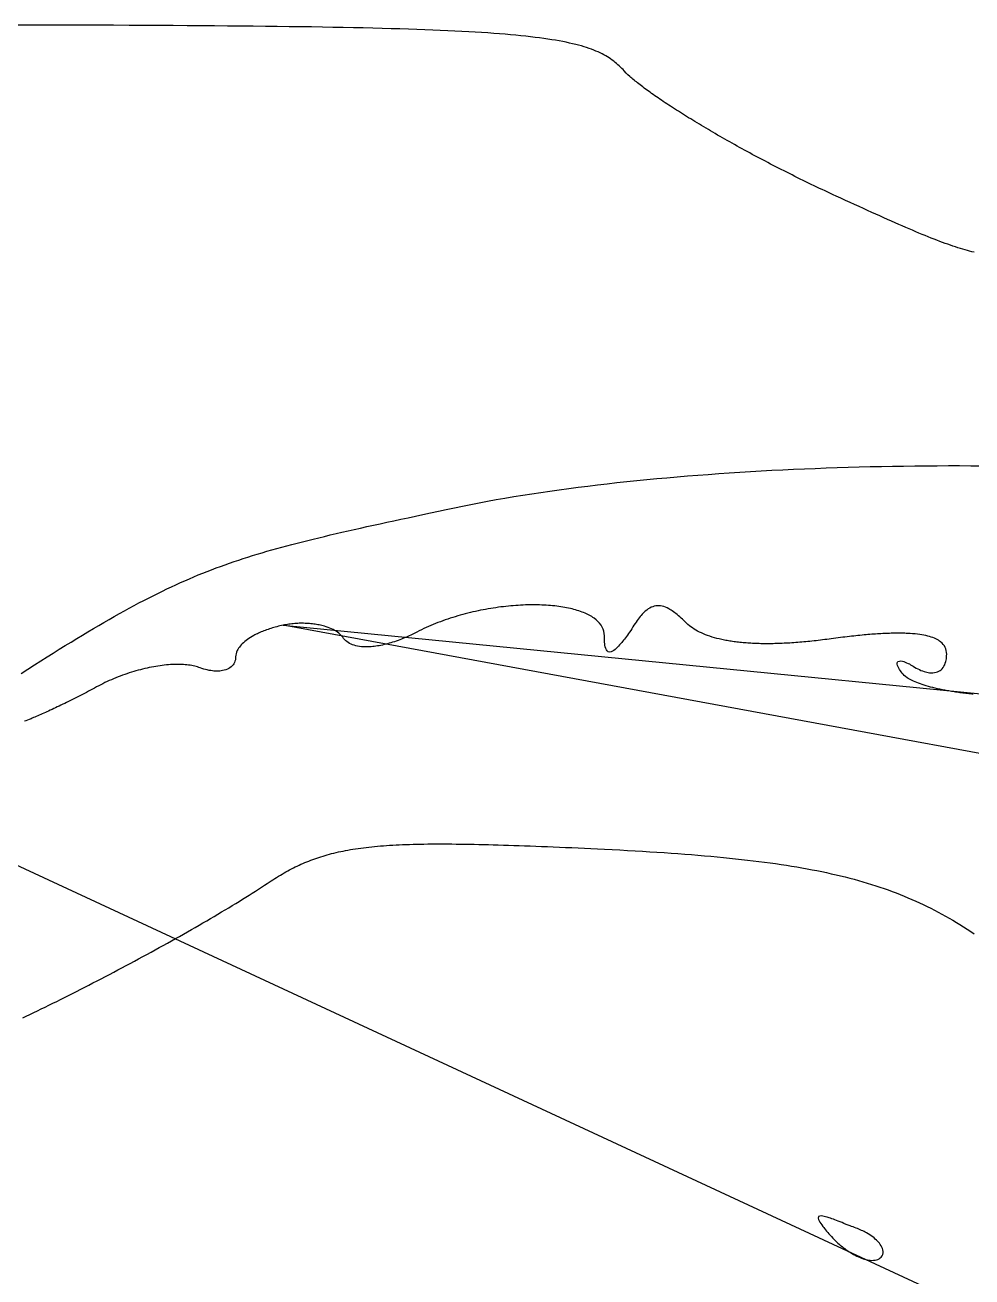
# Model space of a CAD drawing. Header units: metres. Extents: x 0 to 2740, y 0 to 1840.
# Drawn here: x 950 to 1309.6, y 1364.5 to 1839.9 of the extents above; entities that cross this region are included whole.
import ezdxf

# ---------------------------------------------------------------- set-up
doc = ezdxf.new("R2010")
doc.units = ezdxf.units.M

msp = doc.modelspace()

# ---------------------------------------------------------------- linework, layer by layer
for points in [[(1310.379208, 1753.648544), (1309.548111, 1753.853348), (1308.704, 1754.072), (1307.846329, 1754.304572), (1306.974552, 1754.551136), (1306.088123, 1754.811764), (1305.186496, 1755.086528), (1304.269125, 1755.3755), (1303.335464, 1755.678752), (1302.384967, 1755.996356), (1301.417088, 1756.328384), (1300.431281, 1756.674908), (1299.427, 1757.036), (1298.403699, 1757.411732), (1297.360832, 1757.802176), (1296.297853, 1758.207404), (1295.214216, 1758.627488), (1294.109375, 1759.0625), (1292.982784, 1759.512512), (1291.833897, 1759.977596), (1290.662168, 1760.457824), (1289.467051, 1760.953268), (1288.248, 1761.464), (1287.004469, 1761.990092), (1285.735912, 1762.531616), (1284.441783, 1763.088644), (1283.121536, 1763.661248), (1281.774625, 1764.2495), (1280.400504, 1764.853472), (1278.998627, 1765.473236), (1277.568448, 1766.108864), (1276.109421, 1766.760428), (1274.621, 1767.428), (1273.102639, 1768.111652), (1271.553792, 1768.811456), (1269.973913, 1769.527484), (1268.362456, 1770.259808), (1266.718875, 1771.0085), (1265.042624, 1771.773632), (1263.333157, 1772.555276), (1261.589928, 1773.353504), (1259.812391, 1774.168388), (1258, 1775), (1256.950025, 1775.481484), (1255.9002, 1775.965872), (1254.850675, 1776.453068), (1253.8016, 1776.942976), (1252.753125, 1777.4355), (1251.7054, 1777.930544), (1250.658575, 1778.428012), (1249.6128, 1778.927808), (1248.568225, 1779.429836), (1247.525, 1779.934), (1246.483275, 1780.440204), (1245.4432, 1780.948352), (1244.404925, 1781.458348), (1243.3686, 1781.970096), (1242.334375, 1782.4835), (1241.3024, 1782.998464), (1240.272825, 1783.514892), (1239.2458, 1784.032688), (1238.221475, 1784.551756), (1237.2, 1785.072), (1236.181525, 1785.593324), (1235.1662, 1786.115632), (1234.154175, 1786.638828), (1233.1456, 1787.162816), (1232.140625, 1787.6875), (1231.1394, 1788.212784), (1230.142075, 1788.738572), (1229.1488, 1789.264768), (1228.159725, 1789.791276), (1227.175, 1790.318), (1226.194775, 1790.844844), (1225.2192, 1791.371712), (1224.248425, 1791.898508), (1223.2826, 1792.425136), (1222.321875, 1792.9515), (1221.3664, 1793.477504), (1220.416325, 1794.003052), (1219.4718, 1794.528048), (1218.532975, 1795.052396), (1217.6, 1795.576), (1216.673025, 1796.098764), (1215.7522, 1796.620592), (1214.837675, 1797.141388), (1213.9296, 1797.661056), (1213.028125, 1798.1795), (1212.1334, 1798.696624), (1211.245575, 1799.212332), (1210.3648, 1799.726528), (1209.491225, 1800.239116), (1208.625, 1800.75), (1207.766275, 1801.259084), (1206.9152, 1801.766272), (1206.071925, 1802.271468), (1205.2366, 1802.774576), (1204.409375, 1803.2755), (1203.5904, 1803.774144), (1202.779825, 1804.270412), (1201.9778, 1804.764208), (1201.184475, 1805.255436), (1200.4, 1805.744), (1199.624525, 1806.229804), (1198.8582, 1806.712752), (1198.101175, 1807.192748), (1197.3536, 1807.669696), (1196.615625, 1808.1435), (1195.8874, 1808.614064), (1195.169075, 1809.081292), (1194.4608, 1809.545088), (1193.762725, 1810.005356), (1193.075, 1810.462), (1192.397775, 1810.914924), (1191.7312, 1811.364032), (1191.075425, 1811.809228), (1190.4306, 1812.250416), (1189.796875, 1812.6875), (1189.1744, 1813.120384), (1188.563325, 1813.548972), (1187.9638, 1813.973168), (1187.375975, 1814.392876), (1186.8, 1814.808), (1186.236025, 1815.218444), (1185.6842, 1815.624112), (1185.144675, 1816.024908), (1184.6176, 1816.420736), (1184.103125, 1816.8115), (1183.6014, 1817.197104), (1183.112575, 1817.577452), (1182.6368, 1817.952448), (1182.174225, 1818.321996), (1181.725, 1818.686), (1181.289275, 1819.044364), (1180.8672, 1819.396992), (1180.458925, 1819.743788), (1180.0646, 1820.084656), (1179.684375, 1820.4195), (1178.966825, 1821.070732), (1178.307475, 1821.696716), (1177.547058, 1822.505215), (1177.087264, 1823.00092), (1176.619166, 1823.487205), (1176.141312, 1823.96416), (1175.65225, 1824.431875), (1175.150528, 1824.89044), (1174.634694, 1825.339945), (1174.103296, 1825.78048), (1173.554882, 1826.212135), (1172.988, 1826.635), (1172.401198, 1827.049165), (1171.793024, 1827.45472), (1171.162026, 1827.851755), (1170.506752, 1828.24036), (1169.82575, 1828.620625), (1169.117568, 1828.99264), (1168.380754, 1829.356495), (1167.613856, 1829.71228), (1166.815422, 1830.060085), (1165.984, 1830.4), (1165.118138, 1830.732115), (1164.216384, 1831.05652), (1163.277286, 1831.373305), (1162.299392, 1831.68256), (1161.28125, 1831.984375), (1160.221408, 1832.27884), (1159.118414, 1832.566045), (1157.970816, 1832.84608), (1156.777162, 1833.119035), (1155.536, 1833.385), (1154.245878, 1833.644065), (1152.905344, 1833.89632), (1151.512946, 1834.141855), (1150.067232, 1834.38076), (1148.56675, 1834.613125), (1147.010048, 1834.83904), (1145.395674, 1835.058595), (1143.722176, 1835.27188), (1141.988102, 1835.478985), (1140.192, 1835.68), (1138.332418, 1835.875015), (1136.407904, 1836.06412), (1134.417006, 1836.247405), (1132.358272, 1836.42496), (1130.23025, 1836.596875), (1128.031488, 1836.76324), (1125.760534, 1836.924145), (1123.415936, 1837.07968), (1120.996242, 1837.229935), (1118.5, 1837.375), (1115.925758, 1837.514965), (1113.272064, 1837.64992), (1110.537466, 1837.779955), (1107.720512, 1837.90516), (1104.81975, 1838.025625), (1101.833728, 1838.14144), (1098.760994, 1838.252695), (1095.600096, 1838.35948), (1092.349582, 1838.461885), (1089.008, 1838.56), (1085.573898, 1838.653915), (1082.045824, 1838.74372), (1078.422326, 1838.829505), (1074.701952, 1838.91136), (1070.88325, 1838.989375), (1066.964768, 1839.06364), (1062.945054, 1839.134245), (1058.822656, 1839.20128), (1054.596122, 1839.264835), (1050.264, 1839.325), (1045.824838, 1839.381865), (1041.277184, 1839.43552), (1036.619586, 1839.486055), (1031.850592, 1839.53356), (1026.96875, 1839.578125), (1021.972608, 1839.61984), (1016.860714, 1839.658795), (1011.631616, 1839.69508), (1006.283862, 1839.728785), (1000.816, 1839.76), (995.226578, 1839.788815), (989.514144, 1839.81532), (983.677246, 1839.839605), (977.714432, 1839.86176), (971.62425, 1839.881875), (965.405248, 1839.90004), (959.055974, 1839.916345), (952.574976, 1839.93088), (945.960802, 1839.943735)], [(345.171624, 1800.357584), (2120, 976)], [(948.598968, 1593.75132), (951.119047, 1595.367505), (953.590784, 1596.94496), (956.015625, 1598.484375), (958.395016, 1599.98644), (960.730403, 1601.451845), (963.023232, 1602.88128), (965.274949, 1604.275435), (967.487, 1605.635), (969.660831, 1606.960665), (971.797888, 1608.25312), (973.899617, 1609.513055), (975.967464, 1610.74116), (978.002875, 1611.938125), (980.007296, 1613.10464), (981.982173, 1614.241395), (983.928952, 1615.34908), (985.849079, 1616.428385), (987.744, 1617.48), (989.615161, 1618.504615), (991.464008, 1619.50292), (993.291987, 1620.475605), (995.100544, 1621.42336), (996.891125, 1622.346875), (998.665176, 1623.24684), (1000.424143, 1624.123945), (1002.169472, 1624.97888), (1003.902609, 1625.812335), (1005.625, 1626.625), (1007.338091, 1627.417565), (1009.043328, 1628.19072), (1010.742157, 1628.945155), (1012.436024, 1629.68156), (1014.126375, 1630.400625), (1015.814656, 1631.10304), (1017.502313, 1631.789495), (1019.190792, 1632.46068), (1020.881539, 1633.117285), (1022.576, 1633.76), (1024.275621, 1634.389515), (1025.981848, 1635.00652), (1027.696127, 1635.611705), (1029.419904, 1636.20576), (1031.154625, 1636.789375), (1032.901736, 1637.36324), (1034.662683, 1637.928045), (1036.438912, 1638.48448), (1038.231869, 1639.033235), (1040.043, 1639.575), (1041.873751, 1640.110465), (1043.725568, 1640.64032), (1045.599897, 1641.165255), (1047.498184, 1641.68596), (1049.421875, 1642.203125), (1051.372416, 1642.71744), (1053.351253, 1643.229595), (1055.359832, 1643.74028), (1057.399599, 1644.250185), (1059.472, 1644.76), (1061.578481, 1645.270415), (1063.720488, 1645.78212), (1065.899467, 1646.295805), (1068.116864, 1646.81216), (1070.374125, 1647.331875), (1072.672696, 1647.85564), (1075.014023, 1648.384145), (1077.399552, 1648.91808), (1079.830729, 1649.458135), (1082.309, 1650.005), (1084.835811, 1650.559365), (1087.412608, 1651.12192), (1090.040837, 1651.693355), (1092.721944, 1652.27436), (1095.457375, 1652.865625), (1098.248576, 1653.46784), (1101.096993, 1654.081695), (1104.004072, 1654.70788), (1106.971259, 1655.347085), (1110, 1656), (1113.052363, 1656.653401), (1116.148904, 1657.293608), (1119.288801, 1657.920627), (1122.471232, 1658.534464), (1125.695375, 1659.135125), (1128.960408, 1659.722616), (1132.265509, 1660.296943), (1135.609856, 1660.858112), (1138.992627, 1661.406129), (1142.413, 1661.941), (1145.870153, 1662.462731), (1149.363264, 1662.971328), (1152.891511, 1663.466797), (1156.454072, 1663.949144), (1160.050125, 1664.418375), (1163.678848, 1664.874496), (1167.339419, 1665.317513), (1171.031016, 1665.747432), (1174.752817, 1666.164259), (1178.504, 1666.568), (1182.283743, 1666.958661), (1186.091224, 1667.336248), (1189.925621, 1667.700767), (1193.786112, 1668.052224), (1197.671875, 1668.390625), (1201.582088, 1668.715976), (1205.515929, 1669.028283), (1209.472576, 1669.327552), (1213.451207, 1669.613789), (1217.451, 1669.887), (1221.471133, 1670.147191), (1225.510784, 1670.394368), (1229.569131, 1670.628537), (1233.645352, 1670.849704), (1237.738625, 1671.057875), (1241.848128, 1671.253056), (1245.973039, 1671.435253), (1250.112536, 1671.604472), (1254.265797, 1671.760719), (1258.432, 1671.904), (1262.610323, 1672.034321), (1266.799944, 1672.151688), (1271.000041, 1672.256107), (1275.209792, 1672.347584), (1279.428375, 1672.426125), (1283.654968, 1672.491736), (1287.888749, 1672.544423), (1292.128896, 1672.584192), (1296.374587, 1672.611049), (1300.625, 1672.625), (1304.879313, 1672.626051), (1309.136704, 1672.614208), (1313.396351, 1672.589477)], [(1310.091979, 1585.815751), (1309.510976, 1585.874944), (1308.933957, 1585.936033), (1308.361, 1585.999), (1307.792183, 1586.063827), (1307.227584, 1586.130496), (1306.667281, 1586.198989), (1306.111352, 1586.269288), (1305.559875, 1586.341375), (1305.012928, 1586.415232), (1304.470589, 1586.490841), (1303.932936, 1586.568184), (1303.400047, 1586.647243), (1302.872, 1586.728), (1302.348873, 1586.810437), (1301.830744, 1586.894536), (1301.317691, 1586.980279), (1300.809792, 1587.067648), (1300.307125, 1587.156625), (1299.809768, 1587.247192), (1299.317799, 1587.339331), (1298.350337, 1587.528253), (1297.405363, 1587.723247), (1296.483501, 1587.924169), (1295.585375, 1588.130875), (1294.711609, 1588.343221), (1293.862827, 1588.561063), (1293.039653, 1588.784257), (1292.242711, 1589.012659), (1291.472625, 1589.246125), (1290.730019, 1589.484511), (1290.015517, 1589.727673), (1289.329743, 1589.975467), (1288.673321, 1590.227749), (1288.046875, 1590.484375), (1287.451029, 1590.745201), (1286.886407, 1591.010083), (1286.353633, 1591.278877), (1285.853331, 1591.551439), (1285.386125, 1591.827625), (1284.952639, 1592.107291), (1284.367, 1592.533), (1283.860741, 1592.965729), (1283.435968, 1593.404992), (1283.094787, 1593.850303), (1282.768368, 1594.295192), (1282.452, 1594.719875), (1282.087184, 1595.252071), (1281.786112, 1595.745003), (1281.547248, 1596.198287), (1281.333808, 1596.708552), (1281.198592, 1597.237248), (1281.214976, 1597.798144), (1281.488, 1598.228875), (1282.013744, 1598.443336), (1282.586176, 1598.457819), (1283.183848, 1598.362437), (1283.753408, 1598.205952), (1284.253696, 1598.029824), (1284.792, 1597.808), (1285.366784, 1597.540096), (1285.820888, 1597.308697), (1286.294, 1597.051), (1286.785472, 1596.766843), (1287.294656, 1596.456064), (1287.820904, 1596.118501), (1288.417576, 1595.767192), (1289.034625, 1595.444875), (1289.640064, 1595.154688), (1290.233407, 1594.896469), (1290.814168, 1594.670056), (1291.381861, 1594.475287), (1291.936, 1594.312), (1292.476099, 1594.180033), (1293.001672, 1594.079224), (1293.512233, 1594.009411), (1294.168789, 1593.964263), (1294.796641, 1593.973547), (1295.394637, 1594.036879), (1295.961625, 1594.153875), (1296.496453, 1594.324151), (1296.997969, 1594.547323), (1297.465021, 1594.823007), (1297.896457, 1595.150819), (1298.291125, 1595.530375), (1298.647873, 1595.961291), (1298.965549, 1596.443183), (1299.243001, 1596.975667), (1299.479077, 1597.558359), (1299.672625, 1598.190875), (1299.789184, 1598.697728), (1299.880687, 1599.232229), (1299.946648, 1599.794216), (1299.986581, 1600.383527), (1300, 1601), (1299.964792, 1601.7038), (1299.858736, 1602.3752), (1299.681184, 1603.0142), (1299.431488, 1603.6208), (1299.109, 1604.195), (1298.713072, 1604.7368), (1298.243056, 1605.2462), (1297.698304, 1605.7232), (1297.293296, 1606.0232), (1296.854592, 1606.3088), (1296.382, 1606.58), (1295.875328, 1606.8368), (1295.334384, 1607.0792), (1294.758976, 1607.3072), (1294.148912, 1607.5208), (1293.504, 1607.72), (1292.824048, 1607.9048), (1292.108864, 1608.0752), (1291.358256, 1608.2312), (1290.572032, 1608.3728), (1289.75, 1608.5), (1288.891968, 1608.6128), (1287.997744, 1608.7112), (1287.067136, 1608.7952), (1286.099952, 1608.8648), (1285.096, 1608.92), (1284.580176, 1608.9422), (1284.055088, 1608.9608), (1283.520712, 1608.9758), (1282.977024, 1608.9872), (1282.424, 1608.995), (1281.861616, 1608.9992), (1281.289848, 1608.9998), (1280.708672, 1608.9968), (1280.118064, 1608.9902), (1279.518, 1608.98), (1278.908456, 1608.9662), (1278.289408, 1608.9488), (1277.660832, 1608.9278), (1277.022704, 1608.9032), (1276.375, 1608.875), (1275.717696, 1608.8432), (1275.050768, 1608.8078), (1274.374192, 1608.7688), (1273.687944, 1608.7262), (1272.992, 1608.68), (1272.286336, 1608.6302), (1271.570928, 1608.5768), (1270.845752, 1608.5198), (1270.110784, 1608.4592), (1269.366, 1608.395), (1268.611376, 1608.3272), (1267.846888, 1608.2558), (1267.072512, 1608.1808), (1266.288224, 1608.1022), (1265.494, 1608.02), (1264.689816, 1607.9342), (1263.875648, 1607.8448), (1263.051472, 1607.7518), (1262.217264, 1607.6552), (1261.373, 1607.555), (1260.518656, 1607.4512), (1259.654208, 1607.3438), (1258.779632, 1607.2328), (1257.894904, 1607.1182), (1257, 1607), (1256.162404, 1606.8818), (1255.329632, 1606.7672), (1254.501708, 1606.6562), (1253.678656, 1606.5488), (1252.8605, 1606.445), (1252.047264, 1606.3448), (1251.238972, 1606.2482), (1250.435648, 1606.1552), (1249.637316, 1606.0658), (1248.844, 1605.98), (1248.055724, 1605.8978), (1247.272512, 1605.8192), (1246.494388, 1605.7442), (1245.721376, 1605.6728), (1244.9535, 1605.605), (1244.190784, 1605.5408), (1243.433252, 1605.4802), (1242.680928, 1605.4232), (1241.933836, 1605.3698), (1241.192, 1605.32), (1240.455444, 1605.2738), (1239.724192, 1605.2312), (1238.998268, 1605.1922), (1238.277696, 1605.1568), (1237.5625, 1605.125), (1236.852704, 1605.0968), (1236.148332, 1605.0722), (1235.449408, 1605.0512), (1234.755956, 1605.0338), (1234.068, 1605.02), (1233.385564, 1605.0098), (1232.708672, 1605.0032), (1232.037348, 1605.0002), (1231.371616, 1605.0008), (1230.7115, 1605.005), (1230.057024, 1605.0128), (1229.408212, 1605.0242), (1228.765088, 1605.0392), (1228.127676, 1605.0578), (1227.496, 1605.08), (1226.870084, 1605.1058), (1226.249952, 1605.1352), (1225.635628, 1605.1682), (1225.027136, 1605.2048), (1224.4245, 1605.245), (1223.827744, 1605.2888), (1223.236892, 1605.3362), (1222.651968, 1605.3872), (1222.072996, 1605.4418), (1221.5, 1605.5), (1220.933004, 1605.5618), (1220.372032, 1605.6272), (1219.817108, 1605.6962), (1219.268256, 1605.7688), (1218.7255, 1605.845), (1218.188864, 1605.9248), (1217.658372, 1606.0082), (1217.134048, 1606.0952), (1216.615916, 1606.1858), (1216.104, 1606.28), (1215.598324, 1606.3778), (1215.098912, 1606.4792), (1214.605788, 1606.5842), (1213.6385, 1606.805), (1212.696652, 1607.0402), (1211.780436, 1607.2898), (1210.890044, 1607.5538), (1210.025668, 1607.8322), (1209.1875, 1608.125), (1208.375732, 1608.4322), (1207.590556, 1608.7538), (1206.832164, 1609.0898), (1206.100748, 1609.4402), (1205.3965, 1609.805), (1204.719612, 1610.1842), (1204.070276, 1610.5778), (1203.448684, 1610.9858), (1202.855028, 1611.4082), (1202.2895, 1611.845), (1201.752292, 1612.2962), (1201.243596, 1612.7618), (1200.731194, 1613.267297), (1200.200638, 1613.785619), (1199.67925, 1614.282125), (1199.166742, 1614.756671), (1198.662826, 1615.209113), (1198.167214, 1615.639307), (1197.679618, 1616.047109), (1197.19975, 1616.432375), (1196.727322, 1616.794961), (1196.262046, 1617.134723), (1195.803634, 1617.451517), (1195.351798, 1617.745199), (1194.90625, 1618.015625), (1194.466702, 1618.262651), (1193.818, 1618.589), (1193.181178, 1618.861889), (1192.555264, 1619.080832), (1191.939286, 1619.245343), (1191.332272, 1619.354936), (1190.73325, 1619.409125), (1190.141248, 1619.407424), (1189.555294, 1619.349347), (1188.974416, 1619.234408), (1188.397642, 1619.062121), (1187.824, 1618.832), (1187.252518, 1618.543559), (1186.682224, 1618.196312), (1186.112146, 1617.789773), (1185.541312, 1617.323456), (1185.159856, 1616.979128), (1184.777344, 1616.607872), (1184.393488, 1616.209544), (1184.008, 1615.784), (1183.620592, 1615.331096), (1183.230976, 1614.850688), (1182.838864, 1614.342632), (1182.443968, 1613.806784), (1182.046, 1613.243), (1181.644672, 1612.651136), (1181.239696, 1612.031048), (1180.830784, 1611.382592), (1180.417648, 1610.705624), (1180, 1610), (1179.584792, 1609.410808), (1179.179136, 1608.843264), (1178.782984, 1608.297416), (1178.396288, 1607.773312), (1178.019, 1607.271), (1177.651072, 1606.790528), (1177.292456, 1606.331944), (1176.943104, 1605.895296), (1176.602968, 1605.480632), (1176.272, 1605.088), (1175.792633, 1604.540467), (1175.333624, 1604.042776), (1174.894811, 1603.595089), (1174.476032, 1603.197568), (1174.077125, 1602.850375), (1173.575881, 1602.466019), (1173.109293, 1602.171807), (1172.574208, 1601.931392), (1172.001736, 1601.830664), (1171.504, 1601.936), (1171.079704, 1602.248696), (1170.781289, 1602.668611), (1170.532224, 1603.234176), (1170.368, 1603.792), (1170.234496, 1604.443904), (1170.154297, 1604.994803), (1170.091, 1605.599), (1170.044443, 1606.256657), (1170.014464, 1606.967936), (1170.003608, 1607.471992), (1170, 1608), (1169.94768, 1608.883184), (1169.79264, 1609.732672), (1169.53776, 1610.548368), (1169.18592, 1611.330176), (1168.74, 1612.078), (1168.20288, 1612.791744), (1167.57744, 1613.471312), (1166.86656, 1614.116608), (1166.07312, 1614.727536), (1165.64634, 1615.020082), (1165.2, 1615.304), (1164.73446, 1615.579278), (1164.25008, 1615.845904), (1163.74722, 1616.103866), (1163.22624, 1616.353152), (1162.6875, 1616.59375), (1162.13136, 1616.825648), (1161.55818, 1617.048834), (1160.96832, 1617.263296), (1160.36214, 1617.469022), (1159.74, 1617.666), (1159.10226, 1617.854218), (1158.44928, 1618.033664), (1157.78142, 1618.204326), (1157.09904, 1618.366192), (1156.4025, 1618.51925), (1155.69216, 1618.663488), (1154.96838, 1618.798894), (1154.23152, 1618.925456), (1153.48194, 1619.043162), (1152.72, 1619.152), (1151.94606, 1619.251958), (1151.16048, 1619.343024), (1150.36362, 1619.425186), (1149.55584, 1619.498432), (1148.7375, 1619.56275), (1147.90896, 1619.618128), (1147.07058, 1619.664554), (1146.22272, 1619.702016), (1145.36574, 1619.730502), (1144.5, 1619.75), (1143.62586, 1619.760498), (1142.74368, 1619.761984), (1141.85382, 1619.754446), (1140.95664, 1619.737872), (1140.0525, 1619.71225), (1139.14176, 1619.677568), (1138.22478, 1619.633814), (1137.30192, 1619.580976), (1136.37354, 1619.519042), (1135.44, 1619.448), (1134.50166, 1619.367838), (1133.55888, 1619.278544), (1132.61202, 1619.180106), (1131.66144, 1619.072512), (1130.7075, 1618.95575), (1129.75056, 1618.829808), (1128.79098, 1618.694674), (1127.82912, 1618.550336), (1126.86534, 1618.396782), (1125.9, 1618.234), (1124.93346, 1618.061978), (1123.96608, 1617.880704), (1122.99822, 1617.690166), (1122.03024, 1617.490352), (1121.0625, 1617.28125), (1120.09536, 1617.062848), (1119.12918, 1616.835134), (1118.16432, 1616.598096), (1117.20114, 1616.351722), (1116.24, 1616.096), (1115.28126, 1615.830918), (1114.32528, 1615.556464), (1113.37242, 1615.272626), (1112.42304, 1614.979392), (1111.4775, 1614.67675), (1110.53616, 1614.364688), (1109.59938, 1614.043194), (1108.66752, 1613.712256), (1107.74094, 1613.371862), (1106.82, 1613.022), (1105.90506, 1612.662658), (1104.99648, 1612.293824), (1104.09462, 1611.915486), (1103.19984, 1611.527632), (1102.3125, 1611.13025), (1101.43296, 1610.723328), (1100.56158, 1610.306854), (1099.69872, 1609.880816), (1098.84474, 1609.445202), (1098, 1609), (1097.281248, 1608.646008), (1096.565184, 1608.304064), (1095.852096, 1607.974216), (1095.142272, 1607.656512), (1094.436, 1607.351), (1093.733568, 1607.057728), (1093.035264, 1606.776744), (1092.341376, 1606.508096), (1091.652192, 1606.251832), (1090.968, 1606.008), (1090.289088, 1605.776648), (1089.615744, 1605.557824), (1088.948256, 1605.351576), (1088.286912, 1605.157952), (1087.632, 1604.977), (1086.983808, 1604.808768), (1086.342624, 1604.653304), (1085.708736, 1604.510656), (1085.082432, 1604.380872), (1084.464, 1604.264), (1083.853728, 1604.160088), (1083.251904, 1604.069184), (1082.658816, 1603.991336), (1082.074752, 1603.926592), (1081.5, 1603.875), (1080.934848, 1603.836608), (1080.379584, 1603.811464), (1079.834496, 1603.799616), (1079.299872, 1603.801112), (1078.776, 1603.816), (1078.263168, 1603.844328), (1077.761664, 1603.886144), (1077.031278, 1603.974263), (1076.328, 1604.093), (1075.652802, 1604.242517), (1075.006656, 1604.422976), (1074.390534, 1604.634539), (1073.805408, 1604.877368), (1073.25225, 1605.151625), (1072.732032, 1605.457472), (1072.245726, 1605.795071), (1071.794304, 1606.164584), (1071.378738, 1606.566173), (1071, 1607), (1070.70867, 1607.441873), (1070.37576, 1607.867384), (1070.00289, 1608.276371), (1069.59168, 1608.668672), (1069.14375, 1609.044125), (1068.66072, 1609.402568), (1068.14421, 1609.743839), (1067.59584, 1610.067776), (1067.01723, 1610.374217), (1066.41, 1610.663), (1065.77577, 1610.933963), (1065.11616, 1611.186944), (1064.43279, 1611.421781), (1063.72728, 1611.638312), (1063.24544, 1611.772416), (1062.75496, 1611.898264), (1062.25632, 1612.015808), (1061.75, 1612.125), (1061.23648, 1612.225792), (1060.71624, 1612.318136), (1060.18976, 1612.401984), (1059.65752, 1612.477288), (1059.12, 1612.544), (1058.57768, 1612.602072), (1058.03104, 1612.651456), (1057.48056, 1612.692104), (1056.92672, 1612.723968), (1056.37, 1612.747), (1055.81088, 1612.761152), (1055.24984, 1612.766376), (1054.68736, 1612.762624), (1054.12392, 1612.749848), (1053.56, 1612.728), (1052.99608, 1612.697032), (1052.43264, 1612.656896), (1051.87016, 1612.607544), (1051.30912, 1612.548928), (1050.75, 1612.481), (1050.19328, 1612.403712), (1049.63944, 1612.317016), (1049.08896, 1612.220864), (1048.54232, 1612.115208), (1048, 1612), (1475, 1570)], [(1539.989254, 1521.447219), (1048, 1612), (1047.402448, 1611.876424), (1046.809984, 1611.745792), (1046.222896, 1611.608248), (1045.641472, 1611.463936), (1045.066, 1611.313), (1044.496768, 1611.155584), (1043.934064, 1610.991832), (1043.378176, 1610.821888), (1042.829392, 1610.645896), (1042.288, 1610.464), (1041.754288, 1610.276344), (1041.228544, 1610.083072), (1040.711056, 1609.884328), (1040.202112, 1609.680256), (1039.702, 1609.471), (1039.211008, 1609.256704), (1038.729424, 1609.037512), (1038.257536, 1608.813568), (1037.795632, 1608.585016), (1037.344, 1608.352), (1036.902928, 1608.114664), (1036.26175, 1607.750875), (1035.645952, 1607.378176), (1035.056506, 1606.997053), (1034.494384, 1606.607992), (1033.960558, 1606.211479), (1033.456, 1605.808), (1032.981682, 1605.398041), (1032.538576, 1604.982088), (1032.127654, 1604.560627), (1031.749888, 1604.134144), (1031.40625, 1603.703125), (1031.097712, 1603.268056), (1030.825246, 1602.829423), (1030.589824, 1602.387712), (1030.335232, 1601.794816), (1030.150528, 1601.198464), (1030.038016, 1600.599808), (1030, 1600), (1029.971456, 1599.414528), (1029.886848, 1598.858624), (1029.747712, 1598.333056), (1029.555584, 1597.838592), (1029.312, 1597.376), (1029.018496, 1596.946048), (1028.676608, 1596.549504), (1028.287872, 1596.187136), (1027.853824, 1595.859712), (1027.376, 1595.568), (1026.855936, 1595.312768), (1026.295168, 1595.094784), (1025.695232, 1594.914816), (1025.057664, 1594.773632), (1024.555716, 1594.693658), (1024.034112, 1594.636256), (1023.4935, 1594.60175), (1022.934528, 1594.590464), (1022.357844, 1594.602722), (1021.764096, 1594.638848), (1021.153932, 1594.699166), (1020.528, 1594.784), (1019.886948, 1594.893674), (1019.231424, 1595.028512), (1018.562076, 1595.188838), (1017.879552, 1595.374976), (1017.1845, 1595.58725), (1016.477568, 1595.825984), (1016, 1596), (1015.509304, 1596.172816), (1014.997632, 1596.331328), (1014.465608, 1596.475632), (1013.913856, 1596.605824), (1013.343, 1596.722), (1012.753664, 1596.824256), (1012.146472, 1596.912688), (1011.522048, 1596.987392), (1010.881016, 1597.048464), (1010.224, 1597.096), (1009.551624, 1597.130096), (1008.864512, 1597.150848), (1008.163288, 1597.158352), (1007.448576, 1597.152704), (1006.721, 1597.134), (1005.981184, 1597.102336), (1005.229752, 1597.057808), (1004.467328, 1597.000512), (1003.694536, 1596.930544), (1002.912, 1596.848), (1002.120344, 1596.752976), (1001.320192, 1596.645568), (1000.512168, 1596.525872), (999.696896, 1596.393984), (998.875, 1596.25), (998.047104, 1596.094016), (997.213832, 1595.926128), (996.375808, 1595.746432), (995.533656, 1595.555024), (994.688, 1595.352), (993.839464, 1595.137456), (992.988672, 1594.911488), (992.136248, 1594.674192), (991.282816, 1594.425664), (990.429, 1594.166), (989.575424, 1593.895296), (988.722712, 1593.613648), (987.871488, 1593.321152), (987.022376, 1593.017904), (986.176, 1592.704), (985.332984, 1592.379536), (984.493952, 1592.044608), (983.659528, 1591.699312), (982.830336, 1591.343744), (982.007, 1590.978), (981.190144, 1590.602176), (980.380392, 1590.216368), (979.578368, 1589.820672), (978.784696, 1589.415184), (978, 1589), (977.220072, 1588.581232), (976.440576, 1588.165056), (975.661944, 1587.751664), (974.884608, 1587.341248), (974.109, 1586.934), (973.335552, 1586.530112), (972.564696, 1586.129776), (971.796864, 1585.733184), (971.032488, 1585.340528), (970.272, 1584.952), (969.515832, 1584.567792), (968.764416, 1584.188096), (968.018184, 1583.813104), (967.277568, 1583.443008), (966.543, 1583.078), (965.814912, 1582.718272), (965.093736, 1582.364016), (964.379904, 1582.015424), (963.673848, 1581.672688), (962.976, 1581.336), (962.286792, 1581.005552), (961.606656, 1580.681536), (960.936024, 1580.364144), (960.275328, 1580.053568), (959.625, 1579.75), (958.985472, 1579.453632), (958.357176, 1579.164656), (957.740544, 1578.883264), (957.136008, 1578.609648), (956.544, 1578.344), (955.964952, 1578.086512), (955.399296, 1577.837376), (954.847464, 1577.596784), (954.309888, 1577.364928), (953.787, 1577.142), (953.279232, 1576.928192), (952.787016, 1576.723696), (952.310784, 1576.528704), (951.627351, 1576.254456), (950.982312, 1576.002672), (950.377125, 1575.774), (949.813248, 1575.569088)], [(949.139584, 1462.939264), (950.515117, 1463.591432), (951.906808, 1464.255168), (953.313991, 1464.930136), (954.736, 1465.616), (956.172169, 1466.312424), (957.621832, 1467.019072), (959.084323, 1467.735608), (960.558976, 1468.461696), (962.045125, 1469.197), (963.542104, 1469.941184), (965.049247, 1470.693912), (966.565888, 1471.454848), (968.091361, 1472.223656), (969.625, 1473), (971.166139, 1473.783544), (972.714112, 1474.573952), (974.268253, 1475.370888), (975.827896, 1476.174016), (977.392375, 1476.983), (978.961024, 1477.797504), (980.533177, 1478.617192), (982.108168, 1479.441728), (983.685331, 1480.270776), (985.264, 1481.104), (986.843509, 1481.941064), (988.423192, 1482.781632), (990.002383, 1483.625368), (991.580416, 1484.471936), (993.156625, 1485.321), (994.730344, 1486.172224), (996.300907, 1487.025272), (997.867648, 1487.879808), (999.429901, 1488.735496), (1000.987, 1489.592), (1002.538279, 1490.448984), (1004.083072, 1491.306112), (1005.620713, 1492.163048), (1007.150536, 1493.019456), (1008.671875, 1493.875), (1010.184064, 1494.729344), (1011.686437, 1495.582152), (1013.178328, 1496.433088), (1014.659071, 1497.281816), (1016.128, 1498.128), (1017.584449, 1498.971304), (1019.027752, 1499.811392), (1020.457243, 1500.647928), (1021.872256, 1501.480576), (1023.272125, 1502.309), (1024.656184, 1503.132864), (1026.023767, 1503.951832), (1027.374208, 1504.765568), (1028.706841, 1505.573736), (1030.021, 1506.376), (1031.316019, 1507.172024), (1032.591232, 1507.961472), (1033.845973, 1508.744008), (1035.079576, 1509.519296), (1036.291375, 1510.287), (1037.480704, 1511.046784), (1038.646897, 1511.798312), (1039.789288, 1512.541248), (1040.907211, 1513.275256), (1042, 1514), (1042.718274, 1514.47551), (1043.433392, 1514.94208), (1044.145798, 1515.39977), (1044.855936, 1515.84864), (1045.56425, 1516.28875), (1046.271184, 1516.72016), (1046.977182, 1517.14293), (1047.682688, 1517.55712), (1048.388146, 1517.96279), (1049.094, 1518.36), (1049.800694, 1518.74881), (1050.508672, 1519.12928), (1051.218378, 1519.50147), (1051.930256, 1519.86544), (1052.64475, 1520.22125), (1053.362304, 1520.56896), (1054.083362, 1520.90863), (1054.808368, 1521.24032), (1055.537766, 1521.56409), (1056.272, 1521.88), (1057.011514, 1522.18811), (1057.756752, 1522.48848), (1058.508158, 1522.78117), (1059.266176, 1523.06624), (1060.03125, 1523.34375), (1060.803824, 1523.61376), (1061.584342, 1523.87633), (1062.373248, 1524.13152), (1063.170986, 1524.37939), (1063.978, 1524.62), (1064.794734, 1524.85341), (1065.621632, 1525.07968), (1066.459138, 1525.29887), (1067.307696, 1525.51104), (1068.16775, 1525.71625), (1069.039744, 1525.91456), (1069.924122, 1526.10603), (1070.821328, 1526.29072), (1071.731806, 1526.46869), (1072.656, 1526.64), (1073.594354, 1526.80471), (1074.547312, 1526.96288), (1075.515318, 1527.11457), (1076.498816, 1527.25984), (1077.49825, 1527.39875), (1078.514064, 1527.53136), (1079.546702, 1527.65773), (1080.596608, 1527.77792), (1081.664226, 1527.89199), (1082.75, 1528), (1083.854374, 1528.10201), (1084.977792, 1528.19808), (1086.120698, 1528.28827), (1087.283536, 1528.37264), (1088.46675, 1528.45125), (1089.670784, 1528.52416), (1090.896082, 1528.59143), (1092.143088, 1528.65312), (1093.412246, 1528.70929), (1094.704, 1528.76), (1096.018794, 1528.80531), (1097.357072, 1528.84528), (1098.719278, 1528.87997), (1100.105856, 1528.90944), (1101.51725, 1528.93375), (1102.953904, 1528.95296), (1104.416262, 1528.96713), (1105.904768, 1528.97632), (1107.419866, 1528.98059), (1108.962, 1528.98), (1110.531614, 1528.97461), (1112.129152, 1528.96448), (1113.755058, 1528.94967), (1115.409776, 1528.93024), (1117.09375, 1528.90625), (1118.807424, 1528.87776), (1120.551242, 1528.84483), (1122.325648, 1528.80752), (1124.131086, 1528.76589), (1125.968, 1528.72), (1127.836834, 1528.66991), (1129.738032, 1528.61568), (1131.672038, 1528.55737), (1133.639296, 1528.49504), (1135.64025, 1528.42875), (1137.675344, 1528.35856), (1139.745022, 1528.28453), (1141.849728, 1528.20672), (1143.989906, 1528.12519), (1146.166, 1528.04), (1148.378454, 1527.95121), (1150.627712, 1527.85888), (1152.914218, 1527.76307), (1155.238416, 1527.66384), (1157.60075, 1527.56125), (1160.001664, 1527.45536), (1162.441602, 1527.34623), (1164.921008, 1527.23392), (1167.440326, 1527.11849), (1170, 1527), (1172.978494, 1526.848466), (1175.914352, 1526.693728), (1178.808138, 1526.535582), (1181.660416, 1526.373824), (1184.47175, 1526.20825), (1187.242704, 1526.038656), (1189.973842, 1525.864838), (1192.665728, 1525.686592), (1195.318926, 1525.503714), (1197.934, 1525.316), (1200.511514, 1525.123246), (1203.052032, 1524.925248), (1205.556118, 1524.721802), (1208.024336, 1524.512704), (1210.45725, 1524.29775), (1212.855424, 1524.076736), (1215.219422, 1523.849458), (1217.549808, 1523.615712), (1219.847146, 1523.375294), (1222.112, 1523.128), (1224.344934, 1522.873626), (1226.546512, 1522.611968), (1228.717298, 1522.342822), (1230.857856, 1522.065984), (1232.96875, 1521.78125), (1235.050544, 1521.488416), (1237.103802, 1521.187278), (1239.129088, 1520.877632), (1241.126966, 1520.559274), (1243.098, 1520.232), (1245.042754, 1519.895606), (1246.961792, 1519.549888), (1248.855678, 1519.194642), (1250.724976, 1518.829664), (1252.57025, 1518.45475), (1254.392064, 1518.069696), (1256.190982, 1517.674298), (1257.967568, 1517.268352), (1259.722386, 1516.851654), (1261.456, 1516.424), (1263.168974, 1515.985186), (1264.861872, 1515.535008), (1266.535258, 1515.073262), (1268.189696, 1514.599744), (1269.82575, 1514.11425), (1271.443984, 1513.616576), (1273.044962, 1513.106518), (1274.629248, 1512.583872), (1276.197406, 1512.048434), (1277.75, 1511.5), (1279.287594, 1510.938366), (1280.810752, 1510.363328), (1282.320038, 1509.774682), (1283.816016, 1509.172224), (1285.29925, 1508.55575), (1286.770304, 1507.925056), (1288.229742, 1507.279938), (1289.678128, 1506.620192), (1291.116026, 1505.945614), (1292.544, 1505.256), (1293.962614, 1504.551146), (1295.372432, 1503.830848), (1296.774018, 1503.094902), (1298.167936, 1502.343104), (1299.55475, 1501.57525), (1300.935024, 1500.791136), (1302.309322, 1499.990558), (1303.678208, 1499.173312), (1305.042246, 1498.339194), (1306.402, 1497.488), (1307.758034, 1496.619526), (1309.110912, 1495.733568), (1310.461198, 1494.829922)]]:
    msp.add_lwpolyline(points)
msp.add_lwpolyline([(1257, 1379), (1257.421152, 1378.584816), (1257.844416, 1378.179328), (1258.269504, 1377.783632), (1258.696128, 1377.397824), (1259.124, 1377.022), (1259.552832, 1376.656256), (1259.982336, 1376.300688), (1260.412224, 1375.955392), (1260.842208, 1375.620464), (1261.272, 1375.296), (1261.701312, 1374.982096), (1262.129856, 1374.678848), (1262.557344, 1374.386352), (1262.983488, 1374.104704), (1263.408, 1373.834), (1264.041078, 1373.448674), (1264.668864, 1373.088512), (1265.290386, 1372.753838), (1265.904672, 1372.444976), (1266.51075, 1372.16225), (1267.107648, 1371.905984), (1267.694394, 1371.676502), (1268.270016, 1371.474128), (1268.833542, 1371.299186), (1269.384, 1371.152), (1269.920418, 1371.032894), (1270.441824, 1370.942192), (1270.947246, 1370.880218), (1271.594598, 1370.842834), (1272.209502, 1370.857866), (1272.789654, 1370.926082), (1273.33275, 1371.04825), (1273.836486, 1371.225138), (1274.298558, 1371.457514), (1274.716662, 1371.746146), (1275.087603, 1372.090894), (1275.454248, 1372.571104), (1275.703593, 1373.090914), (1275.837888, 1373.645824), (1275.859383, 1374.231334), (1275.770328, 1374.842944), (1275.621, 1375.348), (1275.403512, 1375.864576), (1275.119016, 1376.390368), (1274.768664, 1376.923072), (1274.463375, 1377.32575), (1274.122176, 1377.730048), (1273.745553, 1378.134994), (1273.333992, 1378.539616), (1272.887979, 1378.942942), (1272.408, 1379.344), (1271.894541, 1379.741818), (1271.348088, 1380.135424), (1270.769127, 1380.523846), (1270.158144, 1380.906112), (1269.515625, 1381.28125), (1269.069999, 1381.526902), (1268.610717, 1381.768666), (1268.137923, 1382.006254), (1267.651761, 1382.239378), (1267.152375, 1382.46775), (1266.639909, 1382.691082), (1266.114507, 1382.909086), (1265.576313, 1383.121474), (1265.025471, 1383.327958), (1264.462125, 1383.52825), (1263.886419, 1383.722062), (1263.298497, 1383.909106), (1262.583897, 1384.177898), (1261.775019, 1384.521046), (1260.997125, 1384.84725), (1260.250071, 1385.156414), (1259.533713, 1385.448442), (1258.847907, 1385.723238), (1258.192509, 1385.980706), (1257.567375, 1386.22075), (1256.972361, 1386.443274), (1256.407323, 1386.648182), (1255.872117, 1386.835378), (1255.366599, 1387.004766), (1254.663672, 1387.225248), (1254.026733, 1387.405122), (1253.455296, 1387.544064), (1252.948875, 1387.64175), (1252.373943, 1387.707262), (1251.814848, 1387.684032), (1251.325947, 1387.452598), (1251.179763, 1386.899142), (1251.307968, 1386.394112), (1251.530304, 1385.900736), (1251.857856, 1385.327104), (1252.171875, 1384.84375), (1252.543944, 1384.314496), (1252.973577, 1383.739018), (1253.291739, 1383.329526), (1253.635125, 1382.89925), (1254.003591, 1382.448094), (1254.396993, 1381.975962), (1254.815187, 1381.482758), (1255.258029, 1380.968386), (1255.725375, 1380.43275), (1256.217081, 1379.875754), (1256.733003, 1379.297302)], close=True)

doc.saveas('drawing.dxf')
